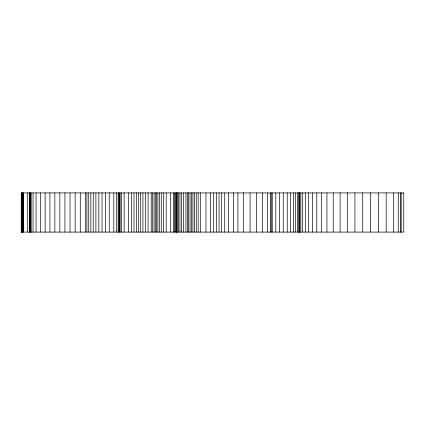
<?xml version="1.0" encoding="UTF-8"?>
<svg xmlns="http://www.w3.org/2000/svg" width="425" height="425" viewBox="0 0 425 425"><rect width="100%" height="100%" fill="white"/><g stroke="black" fill="none" stroke-linecap="round" stroke-linejoin="round"><path stroke-width="0.64" d="M401.195 192.907L401.195 232.093M400.669 192.907L400.669 232.093M398.257 192.907L398.257 232.093M393.619 192.907L393.619 232.093M386.155 192.907L386.155 232.093M378.436 192.907L378.436 232.093M370.584 192.907L370.584 232.093M362.711 192.907L362.711 232.093M354.923 192.907L354.923 232.093M347.342 192.907L347.342 232.093M340.074 192.907L340.074 232.093M333.237 192.907L333.237 232.093M326.937 192.907L326.937 232.093M321.661 192.907L321.661 232.093M316.795 192.907L316.795 232.093M312.412 192.907L312.412 232.093M308.561 192.907L308.561 232.093M305.309 192.907L305.309 232.093M302.722 192.907L302.722 232.093M300.863 192.907L300.863 232.093M299.784 192.907L299.784 232.093M299.673 192.907L299.673 232.093M299.556 192.907L299.556 232.093M299.37 192.907L299.37 232.093M298.616 192.907L298.616 232.093M297.388 192.907L297.388 232.093M295.662 192.907L295.662 232.093M293.409 192.907L293.409 232.093M290.61 192.907L290.61 232.093M287.242 192.907L287.242 232.093M283.268 192.907L283.268 232.093M279.554 192.907L279.554 232.093M275.793 192.907L275.793 232.093M272.239 192.907L272.239 232.093M271.224 192.907L271.224 232.093M270.528 192.907L270.528 232.093M267.442 192.907L267.442 232.093M262.586 192.907L262.586 232.093M256.583 192.907L256.583 232.093M250.059 192.907L250.059 232.093M243.631 192.907L243.631 232.093M237.926 192.907L237.926 232.093M233.553 192.907L233.553 232.093M228.57 192.907L228.57 232.093M224.724 192.907L224.724 232.093M221.664 192.907L221.664 232.093M219.045 192.907L219.045 232.093M216.516 192.907L216.516 232.093M213.727 192.907L213.727 232.093M210.327 192.907L210.327 232.093M205.971 192.907L205.971 232.093M200.303 192.907L200.303 232.093M198.172 192.907L198.172 232.093M196.249 192.907L196.249 232.093M194.512 192.907L194.512 232.093M192.913 192.907L192.913 232.093M191.431 192.907L191.431 232.093M190.028 192.907L190.028 232.093M188.663 192.907L188.663 232.093M187.308 192.907L187.308 232.093M185.927 192.907L185.927 232.093M183.669 192.907L183.669 232.093M181.682 192.907L181.682 232.093M179.977 192.907L179.977 232.093M178.564 192.907L178.564 232.093M177.469 192.907L177.469 232.093M176.704 192.907L176.704 232.093M176.556 192.907L176.556 232.093M176.29 192.907L176.29 232.093M176.232 192.907L176.232 232.093M175.105 192.907L175.105 232.093M174.887 192.907L174.887 232.093M173.474 192.907L173.474 232.093M170.648 192.907L170.648 232.093M166.196 192.907L166.196 232.093M163.482 192.907L163.482 232.093M161.256 192.907L161.256 232.093M159.417 192.907L159.417 232.093M157.882 192.907L157.882 232.093M156.538 192.907L156.538 232.093M155.3 192.907L155.3 232.093M154.062 192.907L154.062 232.093M152.734 192.907L152.734 232.093M151.215 192.907L151.215 232.093M148.075 192.907L148.075 232.093M145.35 192.907L145.35 232.093M142.917 192.907L142.917 232.093M140.68 192.907L140.68 232.093M138.518 192.907L138.518 232.093M136.324 192.907L136.324 232.093M133.992 192.907L133.992 232.093M131.405 192.907L131.405 232.093M128.456 192.907L128.456 232.093M124.164 192.907L124.164 232.093M121.555 192.907L121.555 232.093M120.142 192.907L120.142 232.093M119.43 192.907L119.43 232.093M118.926 192.907L118.926 232.093M118.15 192.907L118.15 232.093M116.604 192.907L116.604 232.093M113.799 192.907L113.799 232.093M109.246 192.907L109.246 232.093M105.517 192.907L105.517 232.093M102.048 192.907L102.048 232.093M98.839 192.907L98.839 232.093M95.896 192.907L95.896 232.093M93.229 192.907L93.229 232.093M90.838 192.907L90.838 232.093M88.729 192.907L88.729 232.093M86.912 192.907L86.912 232.093M85.388 192.907L85.388 232.093M80.277 192.907L80.277 232.093M75.145 192.907L75.145 232.093M70.019 192.907L70.019 232.093M64.919 192.907L64.919 232.093M59.856 192.907L59.856 232.093M54.857 192.907L54.857 232.093M49.938 192.907L49.938 232.093M45.124 192.907L45.124 232.093M40.433 192.907L40.433 232.093M36.056 192.907L36.056 232.093M33.06 192.907L33.06 232.093M31.19 192.907L31.19 232.093M30.207 192.907L30.207 232.093M29.931 192.907L29.931 232.093M29.872 192.907L29.872 232.093M29.293 192.907L29.293 232.093M27.28 192.907L27.28 232.093M23.694 192.907L23.694 232.093M23.115 192.907L23.115 232.093M22.605 192.907L22.605 232.093M22.164 192.907L22.164 232.093M21.802 192.907L21.802 232.093M21.526 192.907L21.526 232.093M21.34 192.907L21.383 232.093M403.75 192.907L21.25 192.907L21.25 232.093L403.75 232.093L403.75 192.907"/></g></svg>
